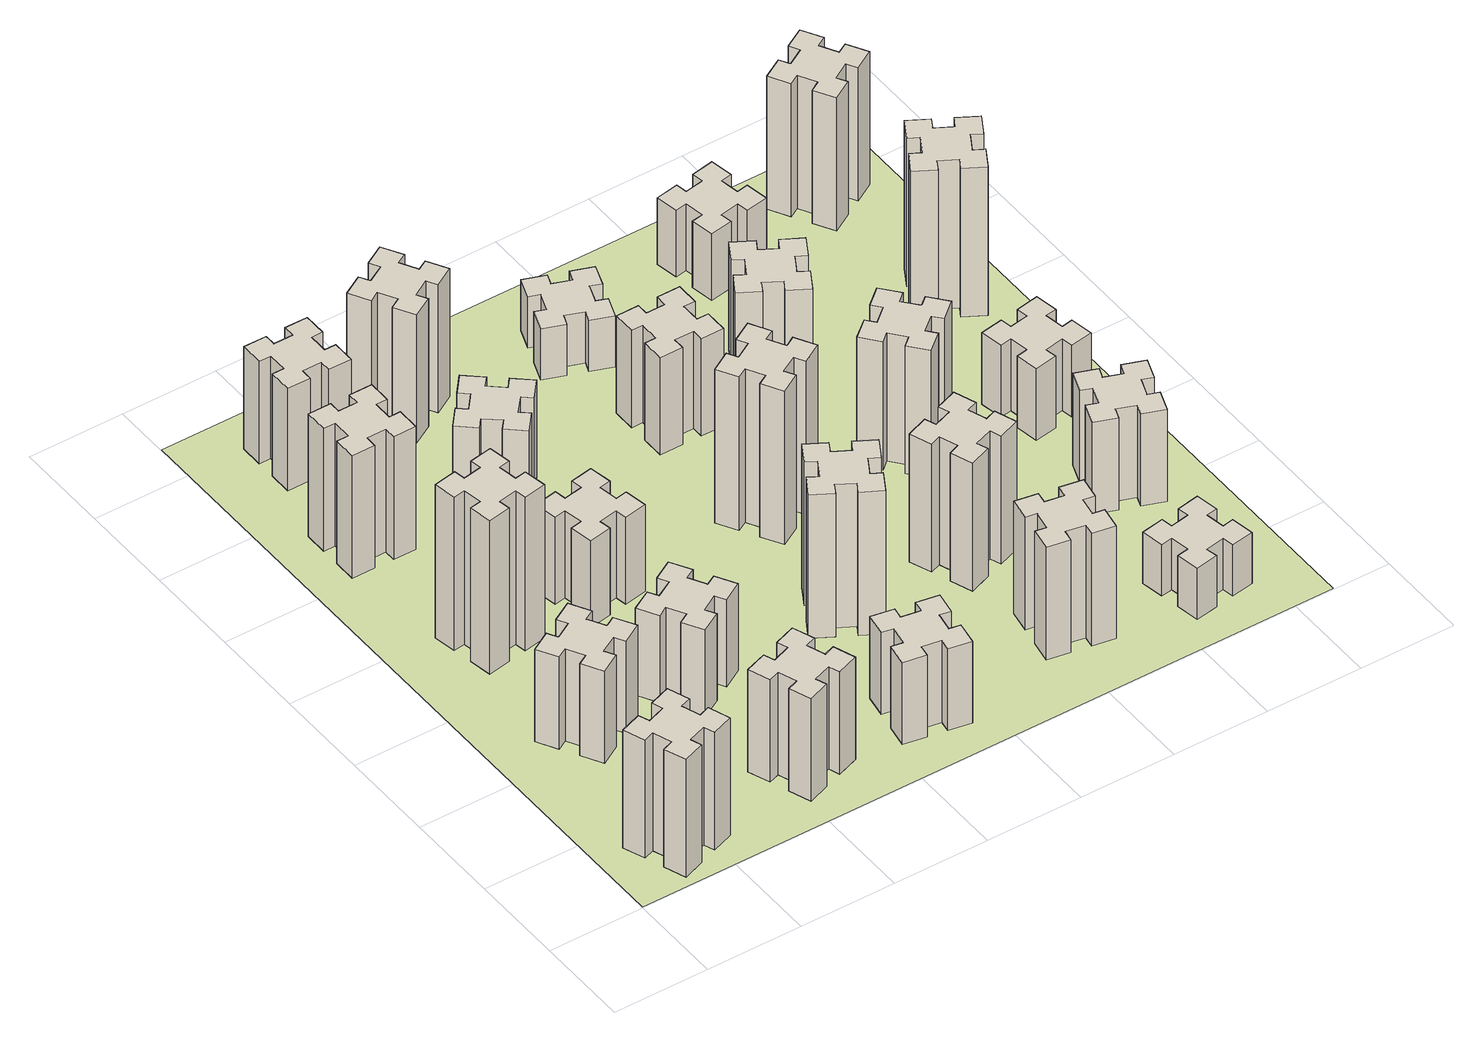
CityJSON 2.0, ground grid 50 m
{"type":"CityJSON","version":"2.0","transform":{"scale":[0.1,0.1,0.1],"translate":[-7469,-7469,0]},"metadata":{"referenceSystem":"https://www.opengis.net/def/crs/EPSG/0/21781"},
"CityObjects":{
"building1":{"type":"Building","attributes":{"class":"1000","function":"1000","usage":"1000","yearOfConstruction":2016,"roofType":"1000","measuredHeight":69,"storeysAboveGround":30,"storeysBelowGround":0},"geometry":[{"type":"Solid","lod":"1","boundaries":[[[[0,1,2,3,4,5,6,7,8,9,10,11,12,13,14,15,16,17,18,19]],[[17,16,20,21]],[[16,15,22,20]],[[15,14,23,22]],[[14,13,24,23]],[[13,12,25,24]],[[12,11,26,25]],[[11,10,27,26]],[[10,9,28,27]],[[9,8,29,28]],[[8,7,30,29]],[[7,6,31,30]],[[6,5,32,31]],[[5,4,33,32]],[[4,3,34,33]],[[3,2,35,34]],[[2,1,36,35]],[[1,0,37,36]],[[0,19,38,37]],[[19,18,39,38]],[[18,17,21,39]],[[24,25,26,27,28,29,30,31,32,33,34,35,36,37,38,39,21,20,22,23]]]]}]},
"building2":{"type":"Building","attributes":{"class":"1000","function":"1000","usage":"1000","yearOfConstruction":2016,"roofType":"1000","measuredHeight":54,"storeysAboveGround":30,"storeysBelowGround":0},"geometry":[{"type":"Solid","lod":"1","boundaries":[[[[40,41,42,43,44,45,46,47,48,49,50,51,52,53,54,55,56,57,58,59]],[[57,56,60,61]],[[56,55,62,60]],[[55,54,63,62]],[[54,53,64,63]],[[53,52,65,64]],[[52,51,66,65]],[[51,50,67,66]],[[50,49,68,67]],[[49,48,69,68]],[[48,47,70,69]],[[47,46,71,70]],[[46,45,72,71]],[[45,44,73,72]],[[44,43,74,73]],[[43,42,75,74]],[[42,41,76,75]],[[41,40,77,76]],[[40,59,78,77]],[[59,58,79,78]],[[58,57,61,79]],[[64,65,66,67,68,69,70,71,72,73,74,75,76,77,78,79,61,60,62,63]]]]}]},
"building3":{"type":"Building","attributes":{"class":"1000","function":"1000","usage":"1000","yearOfConstruction":2016,"roofType":"1000","measuredHeight":90,"storeysAboveGround":30,"storeysBelowGround":0},"geometry":[{"type":"Solid","lod":"1","boundaries":[[[[80,81,82,83,84,85,86,87,88,89,90,91,92,93,94,95,96,97,98,99]],[[97,96,100,101]],[[96,95,102,100]],[[95,94,103,102]],[[94,93,104,103]],[[93,92,105,104]],[[92,91,106,105]],[[91,90,107,106]],[[90,89,108,107]],[[89,88,109,108]],[[88,87,110,109]],[[87,86,111,110]],[[86,85,112,111]],[[85,84,113,112]],[[84,83,114,113]],[[83,82,115,114]],[[82,81,116,115]],[[81,80,117,116]],[[80,99,118,117]],[[99,98,119,118]],[[98,97,101,119]],[[104,105,106,107,108,109,110,111,112,113,114,115,116,117,118,119,101,100,102,103]]]]}]},
"building4":{"type":"Building","attributes":{"class":"1000","function":"1000","usage":"1000","yearOfConstruction":2016,"roofType":"1000","measuredHeight":72,"storeysAboveGround":30,"storeysBelowGround":0},"geometry":[{"type":"Solid","lod":"1","boundaries":[[[[120,121,122,123,124,125,126,127,128,129,130,131,132,133,134,135,136,137,138,139]],[[137,136,140,141]],[[136,135,142,140]],[[135,134,143,142]],[[134,133,144,143]],[[133,132,145,144]],[[132,131,146,145]],[[131,130,147,146]],[[130,129,148,147]],[[129,128,149,148]],[[128,127,150,149]],[[127,126,151,150]],[[126,125,152,151]],[[125,124,153,152]],[[124,123,154,153]],[[123,122,155,154]],[[122,121,156,155]],[[121,120,157,156]],[[120,139,158,157]],[[139,138,159,158]],[[138,137,141,159]],[[144,145,146,147,148,149,150,151,152,153,154,155,156,157,158,159,141,140,142,143]]]]}]},
"building5":{"type":"Building","attributes":{"class":"1000","function":"1000","usage":"1000","yearOfConstruction":2016,"roofType":"1000","measuredHeight":60,"storeysAboveGround":30,"storeysBelowGround":0},"geometry":[{"type":"Solid","lod":"1","boundaries":[[[[160,161,162,163,164,165,166,167,168,169,170,171,172,173,174,175,176,177,178,179]],[[177,176,180,181]],[[176,175,182,180]],[[175,174,183,182]],[[174,173,184,183]],[[173,172,185,184]],[[172,171,186,185]],[[171,170,187,186]],[[170,169,188,187]],[[169,168,189,188]],[[168,167,190,189]],[[167,166,191,190]],[[166,165,192,191]],[[165,164,193,192]],[[164,163,194,193]],[[163,162,195,194]],[[162,161,196,195]],[[161,160,197,196]],[[160,179,198,197]],[[179,178,199,198]],[[178,177,181,199]],[[184,185,186,187,188,189,190,191,192,193,194,195,196,197,198,199,181,180,182,183]]]]}]},
"building6":{"type":"Building","attributes":{"class":"1000","function":"1000","usage":"1000","yearOfConstruction":2016,"roofType":"1000","measuredHeight":51,"storeysAboveGround":30,"storeysBelowGround":0},"geometry":[{"type":"Solid","lod":"1","boundaries":[[[[200,201,202,203,204,205,206,207,208,209,210,211,212,213,214,215,216,217,218,219]],[[217,216,220,221]],[[216,215,222,220]],[[215,214,223,222]],[[214,213,224,223]],[[213,212,225,224]],[[212,211,226,225]],[[211,210,227,226]],[[210,209,228,227]],[[209,208,229,228]],[[208,207,230,229]],[[207,206,231,230]],[[206,205,232,231]],[[205,204,233,232]],[[204,203,234,233]],[[203,202,235,234]],[[202,201,236,235]],[[201,200,237,236]],[[200,219,238,237]],[[219,218,239,238]],[[218,217,221,239]],[[224,225,226,227,228,229,230,231,232,233,234,235,236,237,238,239,221,220,222,223]]]]}]},
"building7":{"type":"Building","attributes":{"class":"1000","function":"1000","usage":"1000","yearOfConstruction":2016,"roofType":"1000","measuredHeight":60,"storeysAboveGround":30,"storeysBelowGround":0},"geometry":[{"type":"Solid","lod":"1","boundaries":[[[[240,241,242,243,244,245,246,247,248,249,250,251,252,253,254,255,256,257,258,259]],[[257,256,260,261]],[[256,255,262,260]],[[255,254,263,262]],[[254,253,264,263]],[[253,252,265,264]],[[252,251,266,265]],[[251,250,267,266]],[[250,249,268,267]],[[249,248,269,268]],[[248,247,270,269]],[[247,246,271,270]],[[246,245,272,271]],[[245,244,273,272]],[[244,243,274,273]],[[243,242,275,274]],[[242,241,276,275]],[[241,240,277,276]],[[240,259,278,277]],[[259,258,279,278]],[[258,257,261,279]],[[264,265,266,267,268,269,270,271,272,273,274,275,276,277,278,279,261,260,262,263]]]]}]},
"building8":{"type":"Building","attributes":{"class":"1000","function":"1000","usage":"1000","yearOfConstruction":2016,"roofType":"1000","measuredHeight":51,"storeysAboveGround":30,"storeysBelowGround":0},"geometry":[{"type":"Solid","lod":"1","boundaries":[[[[280,281,282,283,284,285,286,287,288,289,290,291,292,293,294,295,296,297,298,299]],[[297,296,300,301]],[[296,295,302,300]],[[295,294,303,302]],[[294,293,304,303]],[[293,292,305,304]],[[292,291,306,305]],[[291,290,307,306]],[[290,289,308,307]],[[289,288,309,308]],[[288,287,310,309]],[[287,286,311,310]],[[286,285,312,311]],[[285,284,313,312]],[[284,283,314,313]],[[283,282,315,314]],[[282,281,316,315]],[[281,280,317,316]],[[280,299,318,317]],[[299,298,319,318]],[[298,297,301,319]],[[304,305,306,307,308,309,310,311,312,313,314,315,316,317,318,319,301,300,302,303]]]]}]},
"building9":{"type":"Building","attributes":{"class":"1000","function":"1000","usage":"1000","yearOfConstruction":2016,"roofType":"1000","measuredHeight":57,"storeysAboveGround":30,"storeysBelowGround":0},"geometry":[{"type":"Solid","lod":"1","boundaries":[[[[320,321,322,323,324,325,326,327,328,329,330,331,332,333,334,335,336,337,338,339]],[[337,336,340,341]],[[336,335,342,340]],[[335,334,343,342]],[[334,333,344,343]],[[333,332,345,344]],[[332,331,346,345]],[[331,330,347,346]],[[330,329,348,347]],[[329,328,349,348]],[[328,327,350,349]],[[327,326,351,350]],[[326,325,352,351]],[[325,324,353,352]],[[324,323,354,353]],[[323,322,355,354]],[[322,321,356,355]],[[321,320,357,356]],[[320,339,358,357]],[[339,338,359,358]],[[338,337,341,359]],[[344,345,346,347,348,349,350,351,352,353,354,355,356,357,358,359,341,340,342,343]]]]}]},
"building10":{"type":"Building","attributes":{"class":"1000","function":"1000","usage":"1000","yearOfConstruction":2016,"roofType":"1000","measuredHeight":48,"storeysAboveGround":30,"storeysBelowGround":0},"geometry":[{"type":"Solid","lod":"1","boundaries":[[[[360,361,362,363,364,365,366,367,368,369,370,371,372,373,374,375,376,377,378,379]],[[377,376,380,381]],[[376,375,382,380]],[[375,374,383,382]],[[374,373,384,383]],[[373,372,385,384]],[[372,371,386,385]],[[371,370,387,386]],[[370,369,388,387]],[[369,368,389,388]],[[368,367,390,389]],[[367,366,391,390]],[[366,365,392,391]],[[365,364,393,392]],[[364,363,394,393]],[[363,362,395,394]],[[362,361,396,395]],[[361,360,397,396]],[[360,379,398,397]],[[379,378,399,398]],[[378,377,381,399]],[[384,385,386,387,388,389,390,391,392,393,394,395,396,397,398,399,381,380,382,383]]]]}]},
"building11":{"type":"Building","attributes":{"class":"1000","function":"1000","usage":"1000","yearOfConstruction":2016,"roofType":"1000","measuredHeight":75,"storeysAboveGround":30,"storeysBelowGround":0},"geometry":[{"type":"Solid","lod":"1","boundaries":[[[[400,401,402,403,404,405,406,407,408,409,410,411,412,413,414,415,416,417,418,419]],[[417,416,420,421]],[[416,415,422,420]],[[415,414,423,422]],[[414,413,424,423]],[[413,412,425,424]],[[412,411,426,425]],[[411,410,427,426]],[[410,409,428,427]],[[409,408,429,428]],[[408,407,430,429]],[[407,406,431,430]],[[406,405,432,431]],[[405,404,433,432]],[[404,403,434,433]],[[403,402,435,434]],[[402,401,436,435]],[[401,400,437,436]],[[400,419,438,437]],[[419,418,439,438]],[[418,417,421,439]],[[424,425,426,427,428,429,430,431,432,433,434,435,436,437,438,439,421,420,422,423]]]]}]},
"building12":{"type":"Building","attributes":{"class":"1000","function":"1000","usage":"1000","yearOfConstruction":2016,"roofType":"1000","measuredHeight":84,"storeysAboveGround":30,"storeysBelowGround":0},"geometry":[{"type":"Solid","lod":"1","boundaries":[[[[440,441,442,443,444,445,446,447,448,449,450,451,452,453,454,455,456,457,458,459]],[[457,456,460,461]],[[456,455,462,460]],[[455,454,463,462]],[[454,453,464,463]],[[453,452,465,464]],[[452,451,466,465]],[[451,450,467,466]],[[450,449,468,467]],[[449,448,469,468]],[[448,447,470,469]],[[447,446,471,470]],[[446,445,472,471]],[[445,444,473,472]],[[444,443,474,473]],[[443,442,475,474]],[[442,441,476,475]],[[441,440,477,476]],[[440,459,478,477]],[[459,458,479,478]],[[458,457,461,479]],[[464,465,466,467,468,469,470,471,472,473,474,475,476,477,478,479,461,460,462,463]]]]}]},
"building13":{"type":"Building","attributes":{"class":"1000","function":"1000","usage":"1000","yearOfConstruction":2016,"roofType":"1000","measuredHeight":90,"storeysAboveGround":30,"storeysBelowGround":0},"geometry":[{"type":"Solid","lod":"1","boundaries":[[[[480,481,482,483,484,485,486,487,488,489,490,491,492,493,494,495,496,497,498,499]],[[497,496,500,501]],[[496,495,502,500]],[[495,494,503,502]],[[494,493,504,503]],[[493,492,505,504]],[[492,491,506,505]],[[491,490,507,506]],[[490,489,508,507]],[[489,488,509,508]],[[488,487,510,509]],[[487,486,511,510]],[[486,485,512,511]],[[485,484,513,512]],[[484,483,514,513]],[[483,482,515,514]],[[482,481,516,515]],[[481,480,517,516]],[[480,499,518,517]],[[499,498,519,518]],[[498,497,501,519]],[[504,505,506,507,508,509,510,511,512,513,514,515,516,517,518,519,501,500,502,503]]]]}]},
"building14":{"type":"Building","attributes":{"class":"1000","function":"1000","usage":"1000","yearOfConstruction":2016,"roofType":"1000","measuredHeight":57,"storeysAboveGround":30,"storeysBelowGround":0},"geometry":[{"type":"Solid","lod":"1","boundaries":[[[[520,521,522,523,524,525,526,527,528,529,530,531,532,533,534,535,536,537,538,539]],[[537,536,540,541]],[[536,535,542,540]],[[535,534,543,542]],[[534,533,544,543]],[[533,532,545,544]],[[532,531,546,545]],[[531,530,547,546]],[[530,529,548,547]],[[529,528,549,548]],[[528,527,550,549]],[[527,526,551,550]],[[526,525,552,551]],[[525,524,553,552]],[[524,523,554,553]],[[523,522,555,554]],[[522,521,556,555]],[[521,520,557,556]],[[520,539,558,557]],[[539,538,559,558]],[[538,537,541,559]],[[544,545,546,547,548,549,550,551,552,553,554,555,556,557,558,559,541,540,542,543]]]]}]},
"building15":{"type":"Building","attributes":{"class":"1000","function":"1000","usage":"1000","yearOfConstruction":2016,"roofType":"1000","measuredHeight":66,"storeysAboveGround":30,"storeysBelowGround":0},"geometry":[{"type":"Solid","lod":"1","boundaries":[[[[560,561,562,563,564,565,566,567,568,569,570,571,572,573,574,575,576,577,578,579]],[[577,576,580,581]],[[576,575,582,580]],[[575,574,583,582]],[[574,573,584,583]],[[573,572,585,584]],[[572,571,586,585]],[[571,570,587,586]],[[570,569,588,587]],[[569,568,589,588]],[[568,567,590,589]],[[567,566,591,590]],[[566,565,592,591]],[[565,564,593,592]],[[564,563,594,593]],[[563,562,595,594]],[[562,561,596,595]],[[561,560,597,596]],[[560,579,598,597]],[[579,578,599,598]],[[578,577,581,599]],[[584,585,586,587,588,589,590,591,592,593,594,595,596,597,598,599,581,580,582,583]]]]}]},
"building16":{"type":"Building","attributes":{"class":"1000","function":"1000","usage":"1000","yearOfConstruction":2016,"roofType":"1000","measuredHeight":30,"storeysAboveGround":30,"storeysBelowGround":0},"geometry":[{"type":"Solid","lod":"1","boundaries":[[[[600,601,602,603,604,605,606,607,608,609,610,611,612,613,614,615,616,617,618,619]],[[617,616,620,621]],[[616,615,622,620]],[[615,614,623,622]],[[614,613,624,623]],[[613,612,625,624]],[[612,611,626,625]],[[611,610,627,626]],[[610,609,628,627]],[[609,608,629,628]],[[608,607,630,629]],[[607,606,631,630]],[[606,605,632,631]],[[605,604,633,632]],[[604,603,634,633]],[[603,602,635,634]],[[602,601,636,635]],[[601,600,637,636]],[[600,619,638,637]],[[619,618,639,638]],[[618,617,621,639]],[[624,625,626,627,628,629,630,631,632,633,634,635,636,637,638,639,621,620,622,623]]]]}]},
"building17":{"type":"Building","attributes":{"class":"1000","function":"1000","usage":"1000","yearOfConstruction":2016,"roofType":"1000","measuredHeight":75,"storeysAboveGround":30,"storeysBelowGround":0},"geometry":[{"type":"Solid","lod":"1","boundaries":[[[[640,641,642,643,644,645,646,647,648,649,650,651,652,653,654,655,656,657,658,659]],[[657,656,660,661]],[[656,655,662,660]],[[655,654,663,662]],[[654,653,664,663]],[[653,652,665,664]],[[652,651,666,665]],[[651,650,667,666]],[[650,649,668,667]],[[649,648,669,668]],[[648,647,670,669]],[[647,646,671,670]],[[646,645,672,671]],[[645,644,673,672]],[[644,643,674,673]],[[643,642,675,674]],[[642,641,676,675]],[[641,640,677,676]],[[640,659,678,677]],[[659,658,679,678]],[[658,657,661,679]],[[664,665,666,667,668,669,670,671,672,673,674,675,676,677,678,679,661,660,662,663]]]]}]},
"building18":{"type":"Building","attributes":{"class":"1000","function":"1000","usage":"1000","yearOfConstruction":2016,"roofType":"1000","measuredHeight":75,"storeysAboveGround":30,"storeysBelowGround":0},"geometry":[{"type":"Solid","lod":"1","boundaries":[[[[680,681,682,683,684,685,686,687,688,689,690,691,692,693,694,695,696,697,698,699]],[[697,696,700,701]],[[696,695,702,700]],[[695,694,703,702]],[[694,693,704,703]],[[693,692,705,704]],[[692,691,706,705]],[[691,690,707,706]],[[690,689,708,707]],[[689,688,709,708]],[[688,687,710,709]],[[687,686,711,710]],[[686,685,712,711]],[[685,684,713,712]],[[684,683,714,713]],[[683,682,715,714]],[[682,681,716,715]],[[681,680,717,716]],[[680,699,718,717]],[[699,698,719,718]],[[698,697,701,719]],[[704,705,706,707,708,709,710,711,712,713,714,715,716,717,718,719,701,700,702,703]]]]}]},
"building19":{"type":"Building","attributes":{"class":"1000","function":"1000","usage":"1000","yearOfConstruction":2016,"roofType":"1000","measuredHeight":63,"storeysAboveGround":30,"storeysBelowGround":0},"geometry":[{"type":"Solid","lod":"1","boundaries":[[[[720,721,722,723,724,725,726,727,728,729,730,731,732,733,734,735,736,737,738,739]],[[737,736,740,741]],[[736,735,742,740]],[[735,734,743,742]],[[734,733,744,743]],[[733,732,745,744]],[[732,731,746,745]],[[731,730,747,746]],[[730,729,748,747]],[[729,728,749,748]],[[728,727,750,749]],[[727,726,751,750]],[[726,725,752,751]],[[725,724,753,752]],[[724,723,754,753]],[[723,722,755,754]],[[722,721,756,755]],[[721,720,757,756]],[[720,739,758,757]],[[739,738,759,758]],[[738,737,741,759]],[[744,745,746,747,748,749,750,751,752,753,754,755,756,757,758,759,741,740,742,743]]]]}]},
"building20":{"type":"Building","attributes":{"class":"1000","function":"1000","usage":"1000","yearOfConstruction":2016,"roofType":"1000","measuredHeight":30,"storeysAboveGround":30,"storeysBelowGround":0},"geometry":[{"type":"Solid","lod":"1","boundaries":[[[[760,761,762,763,764,765,766,767,768,769,770,771,772,773,774,775,776,777,778,779]],[[777,776,780,781]],[[776,775,782,780]],[[775,774,783,782]],[[774,773,784,783]],[[773,772,785,784]],[[772,771,786,785]],[[771,770,787,786]],[[770,769,788,787]],[[769,768,789,788]],[[768,767,790,789]],[[767,766,791,790]],[[766,765,792,791]],[[765,764,793,792]],[[764,763,794,793]],[[763,762,795,794]],[[762,761,796,795]],[[761,760,797,796]],[[760,779,798,797]],[[779,778,799,798]],[[778,777,781,799]],[[784,785,786,787,788,789,790,791,792,793,794,795,796,797,798,799,781,780,782,783]]]]}]},
"building21":{"type":"Building","attributes":{"class":"1000","function":"1000","usage":"1000","yearOfConstruction":2016,"roofType":"1000","measuredHeight":54,"storeysAboveGround":30,"storeysBelowGround":0},"geometry":[{"type":"Solid","lod":"1","boundaries":[[[[800,801,802,803,804,805,806,807,808,809,810,811,812,813,814,815,816,817,818,819]],[[817,816,820,821]],[[816,815,822,820]],[[815,814,823,822]],[[814,813,824,823]],[[813,812,825,824]],[[812,811,826,825]],[[811,810,827,826]],[[810,809,828,827]],[[809,808,829,828]],[[808,807,830,829]],[[807,806,831,830]],[[806,805,832,831]],[[805,804,833,832]],[[804,803,834,833]],[[803,802,835,834]],[[802,801,836,835]],[[801,800,837,836]],[[800,819,838,837]],[[819,818,839,838]],[[818,817,821,839]],[[824,825,826,827,828,829,830,831,832,833,834,835,836,837,838,839,821,820,822,823]]]]}]},
"building22":{"type":"Building","attributes":{"class":"1000","function":"1000","usage":"1000","yearOfConstruction":2016,"roofType":"1000","measuredHeight":39,"storeysAboveGround":30,"storeysBelowGround":0},"geometry":[{"type":"Solid","lod":"1","boundaries":[[[[840,841,842,843,844,845,846,847,848,849,850,851,852,853,854,855,856,857,858,859]],[[857,856,860,861]],[[856,855,862,860]],[[855,854,863,862]],[[854,853,864,863]],[[853,852,865,864]],[[852,851,866,865]],[[851,850,867,866]],[[850,849,868,867]],[[849,848,869,868]],[[848,847,870,869]],[[847,846,871,870]],[[846,845,872,871]],[[845,844,873,872]],[[844,843,874,873]],[[843,842,875,874]],[[842,841,876,875]],[[841,840,877,876]],[[840,859,878,877]],[[859,858,879,878]],[[858,857,861,879]],[[864,865,866,867,868,869,870,871,872,873,874,875,876,877,878,879,861,860,862,863]]]]}]},
"building23":{"type":"Building","attributes":{"class":"1000","function":"1000","usage":"1000","yearOfConstruction":2016,"roofType":"1000","measuredHeight":42,"storeysAboveGround":30,"storeysBelowGround":0},"geometry":[{"type":"Solid","lod":"1","boundaries":[[[[880,881,882,883,884,885,886,887,888,889,890,891,892,893,894,895,896,897,898,899]],[[897,896,900,901]],[[896,895,902,900]],[[895,894,903,902]],[[894,893,904,903]],[[893,892,905,904]],[[892,891,906,905]],[[891,890,907,906]],[[890,889,908,907]],[[889,888,909,908]],[[888,887,910,909]],[[887,886,911,910]],[[886,885,912,911]],[[885,884,913,912]],[[884,883,914,913]],[[883,882,915,914]],[[882,881,916,915]],[[881,880,917,916]],[[880,899,918,917]],[[899,898,919,918]],[[898,897,901,919]],[[904,905,906,907,908,909,910,911,912,913,914,915,916,917,918,919,901,900,902,903]]]]}]},
"building24":{"type":"Building","attributes":{"class":"1000","function":"1000","usage":"1000","yearOfConstruction":2016,"roofType":"1000","measuredHeight":87,"storeysAboveGround":30,"storeysBelowGround":0},"geometry":[{"type":"Solid","lod":"1","boundaries":[[[[920,921,922,923,924,925,926,927,928,929,930,931,932,933,934,935,936,937,938,939]],[[937,936,940,941]],[[936,935,942,940]],[[935,934,943,942]],[[934,933,944,943]],[[933,932,945,944]],[[932,931,946,945]],[[931,930,947,946]],[[930,929,948,947]],[[929,928,949,948]],[[928,927,950,949]],[[927,926,951,950]],[[926,925,952,951]],[[925,924,953,952]],[[924,923,954,953]],[[923,922,955,954]],[[922,921,956,955]],[[921,920,957,956]],[[920,939,958,957]],[[939,938,959,958]],[[938,937,941,959]],[[944,945,946,947,948,949,950,951,952,953,954,955,956,957,958,959,941,940,942,943]]]]}]},
"building25":{"type":"Building","attributes":{"class":"1000","function":"1000","usage":"1000","yearOfConstruction":2016,"roofType":"1000","measuredHeight":78,"storeysAboveGround":30,"storeysBelowGround":0},"geometry":[{"type":"Solid","lod":"1","boundaries":[[[[960,961,962,963,964,965,966,967,968,969,970,971,972,973,974,975,976,977,978,979]],[[977,976,980,981]],[[976,975,982,980]],[[975,974,983,982]],[[974,973,984,983]],[[973,972,985,984]],[[972,971,986,985]],[[971,970,987,986]],[[970,969,988,987]],[[969,968,989,988]],[[968,967,990,989]],[[967,966,991,990]],[[966,965,992,991]],[[965,964,993,992]],[[964,963,994,993]],[[963,962,995,994]],[[962,961,996,995]],[[961,960,997,996]],[[960,979,998,997]],[[979,978,999,998]],[[978,977,981,999]],[[984,985,986,987,988,989,990,991,992,993,994,995,996,997,998,999,981,980,982,983]]]]}]},
"landuse1":{"type":"LandUse","attributes":{"name":"plot1","function":"1010"},"geometry":[{"type":"MultiSurface","lod":"1","boundaries":[[[1000,1001,1002,1003]]]}]}
},
"vertices":[
[496,266,0],[462,360,0],[518,380,0],[477,493,0],[364,452,0],[385,396,0],[291,362,0],[270,418,0],[157,377,0],[199,264,0],[255,285,0],[289,191,0],[233,170,0],[274,57,0],[387,99,0],[366,155,0],[460,189,0],[480,133,0],[593,174,0],[552,287,0],[460,189,690],[480,133,690],[366,155,690],[387,99,690],[274,57,690],[233,170,690],[289,191,690],[255,285,690],[199,264,690],[157,377,690],[270,418,690],[291,362,690],[385,396,690],[364,452,690],[477,493,690],[518,380,690],[462,360,690],[496,266,690],[552,287,690],[593,174,690],
[355,1104,0],[405,1017,0],[353,987,0],[413,883,0],[517,943,0],[487,995,0],[574,1045,0],[604,993,0],[708,1053,0],[648,1157,0],[596,1127,0],[546,1214,0],[598,1244,0],[538,1348,0],[434,1288,0],[464,1236,0],[377,1186,0],[347,1238,0],[243,1178,0],[303,1074,0],[377,1186,540],[347,1238,540],[464,1236,540],[434,1288,540],[538,1348,540],[598,1244,540],[546,1214,540],[596,1127,540],[648,1157,540],[708,1053,540],[604,993,540],[574,1045,540],[487,995,540],[517,943,540],[413,883,540],[353,987,540],[405,1017,540],[355,1104,540],[303,1074,540],[243,1178,540],
[592,1825,0],[575,1924,0],[634,1934,0],[613,2052,0],[495,2031,0],[505,1972,0],[407,1955,0],[397,2014,0],[278,1993,0],[299,1875,0],[358,1885,0],[376,1787,0],[317,1777,0],[337,1658,0],[456,1679,0],[445,1738,0],[544,1756,0],[554,1697,0],[672,1717,0],[651,1836,0],[544,1756,900],[554,1697,900],[445,1738,900],[456,1679,900],[337,1658,900],[317,1777,900],[376,1787,900],[358,1885,900],[299,1875,900],[278,1993,900],[397,2014,900],[407,1955,900],[505,1972,900],[495,2031,900],[613,2052,900],[634,1934,900],[575,1924,900],[592,1825,900],[651,1836,900],[672,1717,900],
[485,2645,0],[485,2745,0],[545,2745,0],[545,2865,0],[425,2865,0],[425,2805,0],[325,2805,0],[325,2865,0],[205,2865,0],[205,2745,0],[265,2745,0],[265,2645,0],[205,2645,0],[205,2525,0],[325,2525,0],[325,2585,0],[425,2585,0],[425,2525,0],[545,2525,0],[545,2645,0],[425,2585,720],[425,2525,720],[325,2585,720],[325,2525,720],[205,2525,720],[205,2645,720],[265,2645,720],[265,2745,720],[205,2745,720],[205,2865,720],[325,2865,720],[325,2805,720],[425,2805,720],[425,2865,720],[545,2865,720],[545,2745,720],[485,2745,720],[485,2645,720],[545,2645,720],[545,2525,720],
[1236,366,0],[1202,460,0],[1258,480,0],[1217,593,0],[1104,552,0],[1125,496,0],[1031,462,0],[1010,518,0],[897,477,0],[939,364,0],[995,385,0],[1029,291,0],[973,270,0],[1014,157,0],[1127,199,0],[1106,255,0],[1200,289,0],[1220,233,0],[1333,274,0],[1292,387,0],[1200,289,600],[1220,233,600],[1106,255,600],[1127,199,600],[1014,157,600],[973,270,600],[1029,291,600],[995,385,600],[939,364,600],[897,477,600],[1010,518,600],[1031,462,600],[1125,496,600],[1104,552,600],[1217,593,600],[1258,480,600],[1202,460,600],[1236,366,600],[1292,387,600],[1333,274,600],
[895,1104,0],[945,1017,0],[893,987,0],[953,883,0],[1057,943,0],[1027,995,0],[1114,1045,0],[1144,993,0],[1248,1053,0],[1188,1157,0],[1136,1127,0],[1086,1214,0],[1138,1244,0],[1078,1348,0],[974,1288,0],[1004,1236,0],[917,1186,0],[887,1238,0],[783,1178,0],[843,1074,0],[917,1186,510],[887,1238,510],[1004,1236,510],[974,1288,510],[1078,1348,510],[1138,1244,510],[1086,1214,510],[1136,1127,510],[1188,1157,510],[1248,1053,510],[1144,993,510],[1114,1045,510],[1027,995,510],[1057,943,510],[953,883,510],[893,987,510],[945,1017,510],[895,1104,510],[843,1074,510],[783,1178,510],
[425,3225,0],[525,3225,0],[525,3165,0],[645,3165,0],[645,3285,0],[585,3285,0],[585,3385,0],[645,3385,0],[645,3505,0],[525,3505,0],[525,3445,0],[425,3445,0],[425,3505,0],[305,3505,0],[305,3385,0],[365,3385,0],[365,3285,0],[305,3285,0],[305,3165,0],[425,3165,0],[365,3285,600],[305,3285,600],[365,3385,600],[305,3385,600],[305,3505,600],[425,3505,600],[425,3445,600],[525,3445,600],[525,3505,600],[645,3505,600],[645,3385,600],[585,3385,600],[585,3285,600],[645,3285,600],[645,3165,600],[525,3165,600],[525,3225,600],[425,3225,600],[425,3165,600],[305,3165,600],
[898,1885,0],[916,1787,0],[857,1777,0],[877,1658,0],[996,1679,0],[985,1738,0],[1084,1756,0],[1094,1697,0],[1212,1717,0],[1191,1836,0],[1132,1825,0],[1115,1924,0],[1174,1934,0],[1153,2052,0],[1035,2031,0],[1045,1972,0],[947,1955,0],[937,2014,0],[818,1993,0],[839,1875,0],[947,1955,510],[937,2014,510],[1045,1972,510],[1035,2031,510],[1153,2052,510],[1174,1934,510],[1115,1924,510],[1132,1825,510],[1191,1836,510],[1212,1717,510],[1094,1697,510],[1084,1756,510],[985,1738,510],[996,1679,510],[877,1658,510],[857,1777,510],[916,1787,510],[898,1885,510],[839,1875,510],[818,1993,510],
[963,2704,0],[899,2628,0],[853,2666,0],[776,2574,0],[868,2497,0],[906,2543,0],[983,2479,0],[944,2433,0],[1036,2356,0],[1113,2448,0],[1067,2486,0],[1132,2563,0],[1178,2524,0],[1255,2616,0],[1163,2693,0],[1124,2647,0],[1048,2712,0],[1086,2758,0],[994,2835,0],[917,2743,0],[1048,2712,570],[1086,2758,570],[1124,2647,570],[1163,2693,570],[1255,2616,570],[1178,2524,570],[1132,2563,570],[1067,2486,570],[1113,2448,570],[1036,2356,570],[944,2433,570],[983,2479,570],[906,2543,570],[868,2497,570],[776,2574,570],[853,2666,570],[899,2628,570],[963,2704,570],[917,2743,570],[994,2835,570],
[1656,444,0],[1638,345,0],[1579,356,0],[1558,237,0],[1677,217,0],[1687,276,0],[1785,258,0],[1775,199,0],[1893,178,0],[1914,297,0],[1855,307,0],[1872,405,0],[1931,395,0],[1952,513,0],[1834,534,0],[1824,475,0],[1725,492,0],[1736,551,0],[1617,572,0],[1597,454,0],[1725,492,480],[1736,551,480],[1824,475,480],[1834,534,480],[1952,513,480],[1931,395,480],[1872,405,480],[1855,307,480],[1914,297,480],[1893,178,480],[1775,199,480],[1785,258,480],[1687,276,480],[1677,217,480],[1558,237,480],[1579,356,480],[1638,345,480],[1656,444,480],[1597,454,480],[1617,572,480],
[1004,3456,0],[917,3406,0],[887,3458,0],[783,3398,0],[843,3294,0],[895,3324,0],[945,3237,0],[893,3207,0],[953,3103,0],[1057,3163,0],[1027,3215,0],[1114,3265,0],[1144,3213,0],[1248,3273,0],[1188,3377,0],[1136,3347,0],[1086,3434,0],[1138,3464,0],[1078,3568,0],[974,3508,0],[1086,3434,750],[1138,3464,750],[1136,3347,750],[1188,3377,750],[1248,3273,750],[1144,3213,750],[1114,3265,750],[1027,3215,750],[1057,3163,750],[953,3103,750],[893,3207,750],[945,3237,750],[895,3324,750],[843,3294,750],[783,3398,750],[887,3458,750],[917,3406,750],[1004,3456,750],[974,3508,750],[1078,3568,750],
[1926,1017,0],[1976,1104,0],[2028,1074,0],[2088,1178,0],[1984,1238,0],[1954,1186,0],[1867,1236,0],[1897,1288,0],[1793,1348,0],[1733,1244,0],[1785,1214,0],[1735,1127,0],[1683,1157,0],[1623,1053,0],[1727,993,0],[1757,1045,0],[1844,995,0],[1814,943,0],[1918,883,0],[1978,987,0],[1844,995,840],[1814,943,840],[1757,1045,840],[1727,993,840],[1623,1053,840],[1683,1157,840],[1735,1127,840],[1785,1214,840],[1733,1244,840],[1793,1348,840],[1897,1288,840],[1867,1236,840],[1954,1186,840],[1984,1238,840],[2088,1178,840],[2028,1074,840],[1976,1104,840],[1926,1017,840],[1978,987,840],[1918,883,840],
[1944,1976,0],[1857,1926,0],[1827,1978,0],[1723,1918,0],[1783,1814,0],[1835,1844,0],[1885,1757,0],[1833,1727,0],[1893,1623,0],[1997,1683,0],[1967,1735,0],[2054,1785,0],[2084,1733,0],[2188,1793,0],[2128,1897,0],[2076,1867,0],[2026,1954,0],[2078,1984,0],[2018,2088,0],[1914,2028,0],[2026,1954,900],[2078,1984,900],[2076,1867,900],[2128,1897,900],[2188,1793,900],[2084,1733,900],[2054,1785,900],[1967,1735,900],[1997,1683,900],[1893,1623,900],[1833,1727,900],[1885,1757,900],[1835,1844,900],[1783,1814,900],[1723,1918,900],[1827,1978,900],[1857,1926,900],[1944,1976,900],[1914,2028,900],[2018,2088,900],
[2065,2545,0],[2065,2645,0],[2125,2645,0],[2125,2765,0],[2005,2765,0],[2005,2705,0],[1905,2705,0],[1905,2765,0],[1785,2765,0],[1785,2645,0],[1845,2645,0],[1845,2545,0],[1785,2545,0],[1785,2425,0],[1905,2425,0],[1905,2485,0],[2005,2485,0],[2005,2425,0],[2125,2425,0],[2125,2545,0],[2005,2485,570],[2005,2425,570],[1905,2485,570],[1905,2425,570],[1785,2425,570],[1785,2545,570],[1845,2545,570],[1845,2645,570],[1785,2645,570],[1785,2765,570],[1905,2765,570],[1905,2705,570],[2005,2705,570],[2005,2765,570],[2125,2765,570],[2125,2645,570],[2065,2645,570],[2065,2545,570],[2125,2545,570],[2125,2425,570],
[2664,575,0],[2565,592,0],[2576,651,0],[2457,672,0],[2437,554,0],[2496,544,0],[2478,445,0],[2419,456,0],[2398,337,0],[2517,317,0],[2527,376,0],[2625,358,0],[2615,299,0],[2733,278,0],[2754,397,0],[2695,407,0],[2712,505,0],[2771,495,0],[2792,613,0],[2674,634,0],[2712,505,660],[2771,495,660],[2695,407,660],[2754,397,660],[2733,278,660],[2615,299,660],[2625,358,660],[2527,376,660],[2517,317,660],[2398,337,660],[2419,456,660],[2478,445,660],[2496,544,660],[2437,554,660],[2457,672,660],[2576,651,660],[2565,592,660],[2664,575,660],[2674,634,660],[2792,613,660],
[1940,3322,0],[1846,3356,0],[1867,3412,0],[1754,3453,0],[1713,3340,0],[1769,3320,0],[1735,3226,0],[1679,3247,0],[1637,3134,0],[1750,3093,0],[1771,3149,0],[1865,3115,0],[1844,3059,0],[1957,3017,0],[1998,3130,0],[1942,3151,0],[1976,3245,0],[2032,3224,0],[2073,3337,0],[1960,3378,0],[1976,3245,300],[2032,3224,300],[1942,3151,300],[1998,3130,300],[1957,3017,300],[1844,3059,300],[1865,3115,300],[1771,3149,300],[1750,3093,300],[1637,3134,300],[1679,3247,300],[1735,3226,300],[1769,3320,300],[1713,3340,300],[1754,3453,300],[1867,3412,300],[1846,3356,300],[1940,3322,300],[1960,3378,300],[2073,3337,300],
[2505,1236,0],[2411,1202,0],[2390,1258,0],[2277,1217,0],[2319,1104,0],[2375,1125,0],[2409,1031,0],[2353,1010,0],[2394,897,0],[2507,939,0],[2486,995,0],[2580,1029,0],[2600,973,0],[2713,1014,0],[2672,1127,0],[2616,1106,0],[2582,1200,0],[2638,1220,0],[2597,1333,0],[2484,1292,0],[2582,1200,750],[2638,1220,750],[2616,1106,750],[2672,1127,750],[2713,1014,750],[2600,973,750],[2580,1029,750],[2486,995,750],[2507,939,750],[2394,897,750],[2353,1010,750],[2409,1031,750],[2375,1125,750],[2319,1104,750],[2277,1217,750],[2390,1258,750],[2411,1202,750],[2505,1236,750],[2484,1292,750],[2597,1333,750],
[2579,1823,0],[2643,1746,0],[2597,1708,0],[2674,1616,0],[2766,1693,0],[2728,1739,0],[2804,1803,0],[2843,1757,0],[2935,1834,0],[2858,1926,0],[2812,1888,0],[2747,1964,0],[2793,2003,0],[2716,2095,0],[2624,2018,0],[2663,1972,0],[2586,1907,0],[2548,1953,0],[2456,1876,0],[2533,1784,0],[2586,1907,750],[2548,1953,750],[2663,1972,750],[2624,2018,750],[2716,2095,750],[2793,2003,750],[2747,1964,750],[2812,1888,750],[2858,1926,750],[2935,1834,750],[2843,1757,750],[2804,1803,750],[2728,1739,750],[2766,1693,750],[2674,1616,750],[2597,1708,750],[2643,1746,750],[2579,1823,750],[2533,1784,750],[2456,1876,750],
[2397,2525,0],[2484,2475,0],[2454,2423,0],[2558,2363,0],[2618,2467,0],[2566,2497,0],[2616,2584,0],[2668,2554,0],[2728,2658,0],[2624,2718,0],[2594,2666,0],[2507,2716,0],[2537,2768,0],[2433,2828,0],[2373,2724,0],[2425,2694,0],[2375,2607,0],[2323,2637,0],[2263,2533,0],[2367,2473,0],[2375,2607,630],[2323,2637,630],[2425,2694,630],[2373,2724,630],[2433,2828,630],[2537,2768,630],[2507,2716,630],[2594,2666,630],[2624,2718,630],[2728,2658,630],[2668,2554,630],[2616,2584,630],[2566,2497,630],[2618,2467,630],[2558,2363,630],[2454,2423,630],[2484,2475,630],[2397,2525,630],[2367,2473,630],[2263,2533,630],
[3118,405,0],[3136,307,0],[3077,297,0],[3097,178,0],[3216,199,0],[3205,258,0],[3304,276,0],[3314,217,0],[3432,237,0],[3411,356,0],[3352,345,0],[3335,444,0],[3394,454,0],[3373,572,0],[3255,551,0],[3265,492,0],[3167,475,0],[3157,534,0],[3038,513,0],[3059,395,0],[3167,475,300],[3157,534,300],[3265,492,300],[3255,551,300],[3373,572,300],[3394,454,300],[3335,444,300],[3352,345,300],[3411,356,300],[3432,237,300],[3314,217,300],[3304,276,300],[3205,258,300],[3216,199,300],[3097,178,300],[3077,297,300],[3136,307,300],[3118,405,300],[3059,395,300],[3038,513,300],
[3420,1202,0],[3326,1236,0],[3347,1292,0],[3234,1333,0],[3193,1220,0],[3249,1200,0],[3215,1106,0],[3159,1127,0],[3117,1014,0],[3230,973,0],[3251,1029,0],[3345,995,0],[3324,939,0],[3437,897,0],[3478,1010,0],[3422,1031,0],[3456,1125,0],[3512,1104,0],[3553,1217,0],[3440,1258,0],[3456,1125,540],[3512,1104,540],[3422,1031,540],[3478,1010,540],[3437,897,540],[3324,939,540],[3345,995,540],[3251,1029,540],[3230,973,540],[3117,1014,540],[3159,1127,540],[3215,1106,540],[3249,1200,540],[3193,1220,540],[3234,1333,540],[3347,1292,540],[3326,1236,540],[3420,1202,540],[3440,1258,540],[3553,1217,540],
[2665,3218,0],[2764,3236,0],[2774,3177,0],[2892,3197,0],[2871,3316,0],[2812,3305,0],[2795,3404,0],[2854,3414,0],[2833,3532,0],[2715,3511,0],[2725,3452,0],[2627,3435,0],[2617,3494,0],[2498,3473,0],[2519,3355,0],[2578,3365,0],[2596,3267,0],[2537,3257,0],[2557,3138,0],[2676,3159,0],[2596,3267,390],[2537,3257,390],[2578,3365,390],[2519,3355,390],[2498,3473,390],[2617,3494,390],[2627,3435,390],[2725,3452,390],[2715,3511,390],[2833,3532,390],[2854,3414,390],[2795,3404,390],[2812,3305,390],[2871,3316,390],[2892,3197,390],[2774,3177,390],[2764,3236,390],[2665,3218,390],[2676,3159,390],[2557,3138,390],
[3452,1725,0],[3435,1824,0],[3494,1834,0],[3473,1952,0],[3355,1931,0],[3365,1872,0],[3267,1855,0],[3257,1914,0],[3138,1893,0],[3159,1775,0],[3218,1785,0],[3236,1687,0],[3177,1677,0],[3197,1558,0],[3316,1579,0],[3305,1638,0],[3404,1656,0],[3414,1597,0],[3532,1617,0],[3511,1736,0],[3404,1656,420],[3414,1597,420],[3305,1638,420],[3316,1579,420],[3197,1558,420],[3177,1677,420],[3236,1687,420],[3218,1785,420],[3159,1775,420],[3138,1893,420],[3257,1914,420],[3267,1855,420],[3365,1872,420],[3355,1931,420],[3473,1952,420],[3494,1834,420],[3435,1824,420],[3452,1725,420],[3511,1736,420],[3532,1617,420],
[3506,2497,0],[3556,2584,0],[3608,2554,0],[3668,2658,0],[3564,2718,0],[3534,2666,0],[3447,2716,0],[3477,2768,0],[3373,2828,0],[3313,2724,0],[3365,2694,0],[3315,2607,0],[3263,2637,0],[3203,2533,0],[3307,2473,0],[3337,2525,0],[3424,2475,0],[3394,2423,0],[3498,2363,0],[3558,2467,0],[3424,2475,870],[3394,2423,870],[3337,2525,870],[3307,2473,870],[3203,2533,870],[3263,2637,870],[3315,2607,870],[3365,2694,870],[3313,2724,870],[3373,2828,870],[3477,2768,870],[3447,2716,870],[3534,2666,870],[3564,2718,870],[3668,2658,870],[3608,2554,870],[3556,2584,870],[3506,2497,870],[3558,2467,870],[3498,2363,870],
[3324,3556,0],[3237,3506,0],[3207,3558,0],[3103,3498,0],[3163,3394,0],[3215,3424,0],[3265,3337,0],[3213,3307,0],[3273,3203,0],[3377,3263,0],[3347,3315,0],[3434,3365,0],[3464,3313,0],[3568,3373,0],[3508,3477,0],[3456,3447,0],[3406,3534,0],[3458,3564,0],[3398,3668,0],[3294,3608,0],[3406,3534,780],[3458,3564,780],[3456,3447,780],[3508,3477,780],[3568,3373,780],[3464,3313,780],[3434,3365,780],[3347,3315,780],[3377,3263,780],[3273,3203,780],[3213,3307,780],[3265,3337,780],[3215,3424,780],[3163,3394,780],[3103,3498,780],[3207,3558,780],[3237,3506,780],[3324,3556,780],[3294,3608,780],[3398,3668,780],
[5,3705,0],[3705,3705,0],[3705,5,0],[5,5,0]
]}
